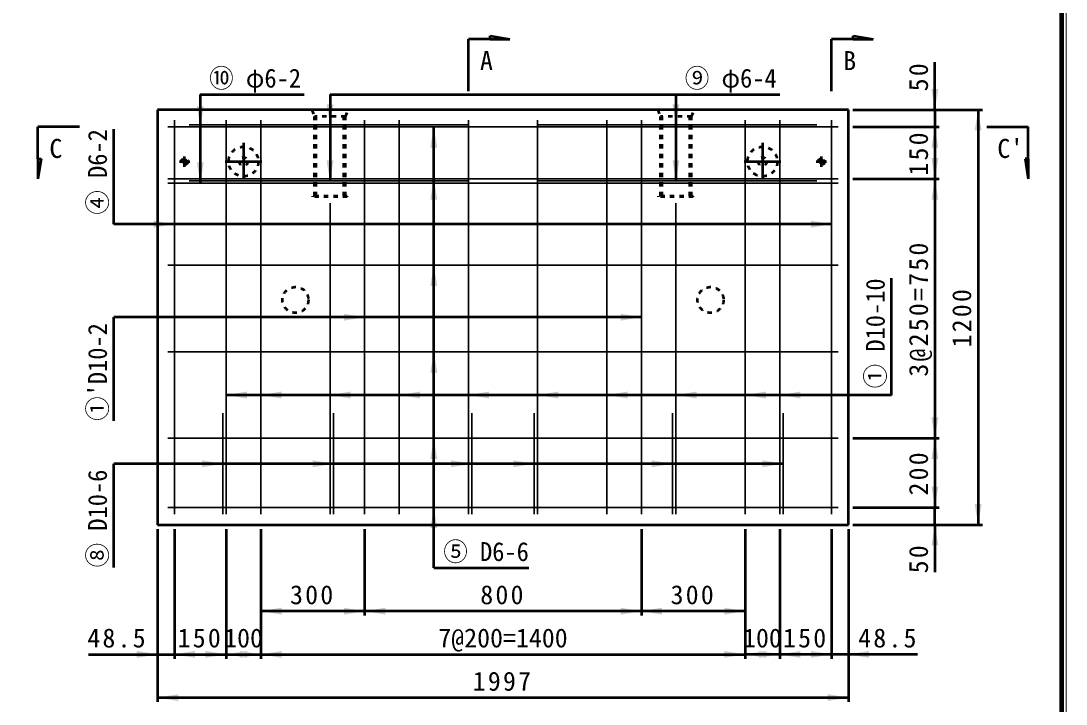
# Model space of a CAD drawing. Units: millimetres, scale not verified, with parts at other scales. Extents: x 100 to 4105, y 100 to 2870.
# Drawn here: x 2896 to 4105, y 835 to 1626 of the extents above; entities that cross this region are included whole.
import ezdxf
from ezdxf.enums import TextEntityAlignment as Align

# ---------------------------------------------------------------- set-up
doc = ezdxf.new("R2010")
doc.units = ezdxf.units.MM
doc.header["$LTSCALE"] = 5
doc.linetypes.add('USER2', pattern=[13.4, 10, -1.2, 1, -1.2])
doc.linetypes.add('USER3', pattern=[2.2, 1, -1.2])
doc.layers.add('V-nasSTD', color=7, linetype='Continuous', lineweight=50)
doc.styles.add('ＭＳ ゴシック', font='')
doc.styles.get('ＭＳ ゴシック').set_extended_font_data('MS Gothic')

msp = doc.modelspace()

# ---------------------------------------------------------------- hatches: boundary and pattern name
at = {"layer": 'V-nasSTD'}
for points in [[(3953.295, 1546.888), (3957.295, 1546.888), (3953.295, 1522.888), (3949.295, 1546.888)], [(3103.895, 1526.888), (3107.895, 1526.888), (3103.895, 1502.888), (3099.895, 1526.888)], [(3253.895, 1529.288), (3257.895, 1529.288), (3253.895, 1505.288), (3249.895, 1529.288)], [(3653.895, 1529.288), (3657.895, 1529.288), (3653.895, 1505.288), (3649.895, 1529.288)], [(4003.295, 1498.888), (4007.295, 1498.888), (4003.295, 1522.888), (3999.295, 1498.888)], [(3373.895, 1478.888), (3377.895, 1478.888), (3373.895, 1502.888), (3369.895, 1478.888)], [(3953.295, 1478.888), (3957.295, 1478.888), (3953.295, 1502.888), (3949.295, 1478.888)], [(3253.895, 1464.488), (3257.895, 1464.488), (3253.895, 1440.488), (3249.895, 1464.488)], [(3653.895, 1464.488), (3657.895, 1464.488), (3653.895, 1440.488), (3649.895, 1464.488)], [(3953.295, 1466.888), (3957.295, 1466.888), (3953.295, 1442.888), (3949.295, 1466.888)], [(3103.895, 1462.088), (3107.895, 1462.088), (3103.895, 1438.088), (3099.895, 1462.088)], [(3373.895, 1418.888), (3377.895, 1418.888), (3373.895, 1442.888), (3369.895, 1418.888)], [(3953.295, 1418.888), (3957.295, 1418.888), (3953.295, 1442.888), (3949.295, 1418.888)], [(3049.895, 1390.488), (3049.895, 1386.488), (3073.895, 1390.488), (3049.895, 1394.488)], [(3809.895, 1390.488), (3809.895, 1386.488), (3833.895, 1390.488), (3809.895, 1394.488)], [(3373.895, 1318.888), (3377.895, 1318.888), (3373.895, 1342.888), (3369.895, 1318.888)], [(3269.895, 1282.888), (3269.895, 1278.888), (3293.895, 1282.888), (3269.895, 1286.888)], [(3589.895, 1282.888), (3589.895, 1278.888), (3613.895, 1282.888), (3589.895, 1286.888)], [(3373.895, 1218.888), (3377.895, 1218.888), (3373.895, 1242.888), (3369.895, 1218.888)], [(3157.895, 1192.888), (3157.895, 1188.888), (3133.895, 1192.888), (3157.895, 1196.888)], [(3197.895, 1192.888), (3197.895, 1188.888), (3173.895, 1192.888), (3197.895, 1196.888)], [(3277.895, 1192.888), (3277.895, 1188.888), (3253.895, 1192.888), (3277.895, 1196.888)], [(3357.895, 1192.888), (3357.895, 1188.888), (3333.895, 1192.888), (3357.895, 1196.888)], [(3437.895, 1192.888), (3437.895, 1188.888), (3413.895, 1192.888), (3437.895, 1196.888)], [(3517.895, 1192.888), (3517.895, 1188.888), (3493.895, 1192.888), (3517.895, 1196.888)], [(3597.895, 1192.888), (3597.895, 1188.888), (3573.895, 1192.888), (3597.895, 1196.888)], [(3677.895, 1192.888), (3677.895, 1188.888), (3653.895, 1192.888), (3677.895, 1196.888)], [(3757.895, 1192.888), (3757.895, 1188.888), (3733.895, 1192.888), (3757.895, 1196.888)], [(3797.895, 1192.888), (3797.895, 1188.888), (3773.895, 1192.888), (3797.895, 1196.888)], [(3953.295, 1166.888), (3957.295, 1166.888), (3953.295, 1142.888), (3949.295, 1166.888)], [(3373.895, 1118.888), (3377.895, 1118.888), (3373.895, 1142.888), (3369.895, 1118.888)], [(3953.295, 1118.888), (3957.295, 1118.888), (3953.295, 1142.888), (3949.295, 1118.888)], [(3105.895, 1113.403), (3105.895, 1109.403), (3129.895, 1113.403), (3105.895, 1117.403)], [(3233.895, 1113.403), (3233.895, 1109.403), (3257.895, 1113.403), (3233.895, 1117.403)], [(3393.895, 1113.403), (3393.895, 1109.403), (3417.895, 1113.403), (3393.895, 1117.403)], [(3465.895, 1113.403), (3465.895, 1109.403), (3489.895, 1113.403), (3465.895, 1117.403)], [(3625.895, 1113.403), (3625.895, 1109.403), (3649.895, 1113.403), (3625.895, 1117.403)], [(3753.895, 1113.403), (3753.895, 1109.403), (3777.895, 1113.403), (3753.895, 1117.403)], [(3953.295, 1086.888), (3957.295, 1086.888), (3953.295, 1062.888), (3949.295, 1086.888)], [(4003.295, 1066.888), (4007.295, 1066.888), (4003.295, 1042.888), (3999.295, 1066.888)], [(3373.895, 1038.888), (3377.895, 1038.888), (3373.895, 1062.888), (3369.895, 1038.888)], [(3953.295, 1018.888), (3957.295, 1018.888), (3953.295, 1042.888), (3949.295, 1018.888)], [(3197.895, 942.888), (3197.895, 938.888), (3173.895, 942.888), (3197.895, 946.888)], [(3269.895, 942.888), (3269.895, 938.888), (3293.895, 942.888), (3269.895, 946.888)], [(3317.895, 942.888), (3317.895, 938.888), (3293.895, 942.888), (3317.895, 946.888)], [(3589.895, 942.888), (3589.895, 938.888), (3613.895, 942.888), (3589.895, 946.888)], [(3637.895, 942.888), (3637.895, 938.888), (3613.895, 942.888), (3637.895, 946.888)], [(3709.895, 942.888), (3709.895, 938.888), (3733.895, 942.888), (3709.895, 946.888)], [(3030.495, 892.888), (3030.495, 888.888), (3054.495, 892.888), (3030.495, 896.888)], [(3097.895, 892.888), (3097.895, 888.888), (3073.895, 892.888), (3097.895, 896.888)], [(3109.895, 892.888), (3109.895, 888.888), (3133.895, 892.888), (3109.895, 896.888)], [(3157.895, 892.888), (3157.895, 888.888), (3133.895, 892.888), (3157.895, 896.888)], [(3149.895, 892.888), (3149.895, 888.888), (3173.895, 892.888), (3149.895, 896.888)], [(3197.895, 892.888), (3197.895, 888.888), (3173.895, 892.888), (3197.895, 896.888)], [(3709.895, 892.888), (3709.895, 888.888), (3733.895, 892.888), (3709.895, 896.888)], [(3757.895, 892.888), (3757.895, 888.888), (3733.895, 892.888), (3757.895, 896.888)], [(3749.895, 892.888), (3749.895, 888.888), (3773.895, 892.888), (3749.895, 896.888)], [(3797.895, 892.888), (3797.895, 888.888), (3773.895, 892.888), (3797.895, 896.888)], [(3809.895, 892.888), (3809.895, 888.888), (3833.895, 892.888), (3809.895, 896.888)], [(3877.295, 892.888), (3877.295, 888.888), (3853.295, 892.888), (3877.295, 896.888)], [(3078.495, 842.888), (3078.495, 838.888), (3054.495, 842.888), (3078.495, 846.888)], [(3829.295, 842.888), (3829.295, 838.888), (3853.295, 842.888), (3829.295, 846.888)]]:
    msp.add_hatch(color=256, dxfattribs=at).paths.add_polyline_path(points)

# ---------------------------------------------------------------- linework, layer by layer
at = {"layer": 'V-nasSTD', "lineweight": 100}
msp.add_line((4100, 105), (4100, 2865), dxfattribs=at)
at = {"layer": 'V-nasSTD'}
for p, q in [((3438.895, 1604.488), (3438.895, 1608.328)), ((3438.895, 1608.328), (3461.935, 1604.488)), ((3858.895, 1604.488), (3858.895, 1608.328)), ((3858.895, 1608.328), (3881.935, 1604.488)), ((3413.895, 1544.488), (3413.895, 1604.488)), ((3438.895, 1604.488), (3413.895, 1604.488)), ((3438.895, 1604.488), (3461.935, 1604.488)), ((3833.895, 1544.488), (3833.895, 1604.488)), ((3858.895, 1604.488), (3833.895, 1604.488)), ((3858.895, 1604.488), (3881.935, 1604.488)), ((3953.295, 1522.888), (3953.295, 1577.888)), ((3103.895, 1540.488), (3103.895, 1438.088)), ((3103.895, 1540.488), (3223.895, 1540.488)), ((3253.895, 1540.488), (3253.895, 1440.488)), ((3253.895, 1540.488), (3773.895, 1540.488)), ((3653.895, 1540.488), (3653.895, 1440.488)), ((3054.495, 1522.888), (3054.495, 1042.888)), ((3853.295, 1522.888), (3054.495, 1522.888)), ((3853.295, 1042.888), (3853.295, 1522.888)), ((3858.295, 1522.888), (4008.295, 1522.888)), ((3953.295, 1522.888), (3953.295, 1502.888)), ((4003.295, 1522.888), (4003.295, 1042.888)), ((2916.047, 1465.928), (2916.047, 1502.888)), ((2964.087, 1502.888), (2916.047, 1502.888)), ((3003.895, 1390.488), (3003.895, 1500.488)), ((3373.895, 992.888), (3373.895, 1502.888)), ((3858.295, 1502.888), (3958.295, 1502.888)), ((3953.295, 1502.888), (3953.295, 1442.888)), ((4013.295, 1502.888), (4061.335, 1502.888)), ((4061.335, 1465.928), (4061.335, 1502.888)), ((2916.047, 1465.928), (2919.887, 1465.928)), ((2919.887, 1465.928), (2916.047, 1442.888)), ((2916.047, 1465.928), (2916.047, 1442.888)), ((4061.335, 1465.928), (4057.495, 1465.928)), ((4057.495, 1465.928), (4061.335, 1442.888)), ((4061.335, 1465.928), (4061.335, 1442.888)), ((3858.295, 1442.888), (3958.295, 1442.888)), ((3953.295, 1442.888), (3953.295, 1142.888)), ((3833.895, 1390.488), (3003.895, 1390.488)), ((3903.295, 1192.888), (3903.295, 1327.888)), ((3613.895, 1282.888), (3003.895, 1282.888)), ((3003.895, 1162.888), (3003.895, 1282.888)), ((3903.295, 1192.888), (3133.895, 1192.888)), ((3858.295, 1142.888), (3958.295, 1142.888)), ((3953.295, 1142.888), (3953.295, 1062.888)), ((3777.895, 1113.403), (3003.895, 1113.403)), ((3003.895, 993.403), (3003.895, 1113.403)), ((3858.295, 1062.888), (3958.295, 1062.888)), ((3953.295, 1042.888), (3953.295, 1062.888)), ((3054.495, 1042.888), (3853.295, 1042.888)), ((3858.295, 1042.888), (4008.295, 1042.888)), ((3953.295, 1042.888), (3953.295, 987.888)), ((3054.495, 1037.888), (3054.495, 837.888)), ((3073.895, 1037.888), (3073.895, 887.888)), ((3133.895, 1037.888), (3133.895, 887.888)), ((3173.895, 1037.888), (3173.895, 887.888)), ((3293.895, 1037.888), (3293.895, 937.888)), ((3613.895, 1037.888), (3613.895, 937.888)), ((3733.895, 1037.888), (3733.895, 887.888)), ((3773.895, 1037.888), (3773.895, 887.888)), ((3833.895, 1037.888), (3833.895, 887.888)), ((3853.295, 1037.888), (3853.295, 837.888)), ((3373.895, 992.888), (3483.895, 992.888)), ((3293.895, 942.888), (3173.895, 942.888)), ((3613.895, 942.888), (3293.895, 942.888)), ((3733.895, 942.888), (3613.895, 942.888)), ((2974.495, 892.888), (3054.495, 892.888)), ((3054.495, 892.888), (3073.895, 892.888)), ((3073.895, 892.888), (3133.895, 892.888)), ((3133.895, 892.888), (3173.895, 892.888)), ((3173.895, 892.888), (3733.895, 892.888)), ((3773.895, 892.888), (3733.895, 892.888)), ((3833.895, 892.888), (3773.895, 892.888)), ((3853.295, 892.888), (3833.895, 892.888)), ((3933.295, 892.888), (3853.295, 892.888)), ((3054.495, 842.888), (3853.295, 842.888))]:
    msp.add_line(p, q, dxfattribs=at)
at = {"layer": 'V-nasSTD', "linetype": 'USER3'}
for p, q in [((3232.895, 1522.888), (3235.895, 1514.888)), ((3271.895, 1514.888), (3274.895, 1522.888)), ((3632.895, 1522.888), (3635.895, 1514.888)), ((3671.895, 1514.888), (3674.895, 1522.888)), ((3235.895, 1422.888), (3235.895, 1514.888)), ((3271.895, 1514.888), (3235.895, 1514.888)), ((3237.895, 1422.888), (3237.895, 1514.888)), ((3269.895, 1422.888), (3269.895, 1514.888)), ((3271.895, 1422.888), (3271.895, 1514.888)), ((3635.895, 1422.888), (3635.895, 1514.888)), ((3671.895, 1514.888), (3635.895, 1514.888)), ((3637.895, 1422.888), (3637.895, 1514.888)), ((3669.895, 1422.888), (3669.895, 1514.888)), ((3671.895, 1422.888), (3671.895, 1514.888)), ((3273.895, 1422.888), (3233.895, 1422.888)), ((3233.895, 1422.088), (3233.895, 1422.888)), ((3273.895, 1422.088), (3233.895, 1422.088)), ((3273.895, 1422.088), (3273.895, 1422.888)), ((3673.895, 1422.888), (3633.895, 1422.888)), ((3633.895, 1422.088), (3633.895, 1422.888)), ((3673.895, 1422.088), (3633.895, 1422.088)), ((3673.895, 1422.088), (3673.895, 1422.888))]:
    msp.add_line(p, q, dxfattribs=at)
at = {"layer": 'V-nasSTD', "lineweight": 35}
for p, q in [((3073.895, 1510.888), (3073.895, 1054.888)), ((3133.895, 1510.888), (3133.895, 1054.888)), ((3173.895, 1510.888), (3173.895, 1054.888)), ((3293.895, 1510.888), (3293.895, 1054.888)), ((3333.895, 1510.888), (3333.895, 1054.888)), ((3413.895, 1510.888), (3413.895, 1054.888)), ((3493.895, 1510.888), (3493.895, 1054.888)), ((3573.895, 1510.888), (3573.895, 1054.888)), ((3613.895, 1510.888), (3613.895, 1054.888)), ((3733.895, 1510.888), (3733.895, 1054.888)), ((3773.895, 1510.888), (3773.895, 1054.888)), ((3833.895, 1510.888), (3833.895, 1054.888)), ((3066.495, 1502.888), (3841.295, 1502.888)), ((3090.895, 1505.288), (3413.895, 1505.288)), ((3816.895, 1505.288), (3493.895, 1505.288)), ((3066.495, 1442.888), (3841.295, 1442.888)), ((3090.895, 1440.488), (3413.895, 1440.488)), ((3816.895, 1440.488), (3493.895, 1440.488)), ((3066.495, 1438.088), (3841.295, 1438.088)), ((3253.895, 1414.888), (3253.895, 1054.888)), ((3653.895, 1414.888), (3653.895, 1054.888)), ((3066.495, 1342.888), (3841.295, 1342.888)), ((3066.495, 1242.888), (3841.295, 1242.888)), ((3129.895, 1171.917), (3129.895, 1054.888)), ((3257.895, 1171.917), (3257.895, 1054.888)), ((3417.895, 1171.917), (3417.895, 1054.888)), ((3489.895, 1171.917), (3489.895, 1054.888)), ((3649.895, 1171.917), (3649.895, 1054.888)), ((3777.895, 1171.917), (3777.895, 1054.888)), ((3066.495, 1142.888), (3841.295, 1142.888)), ((3066.495, 1062.888), (3841.295, 1062.888))]:
    msp.add_line(p, q, dxfattribs=at)
at = {"layer": 'V-nasSTD', "linetype": 'USER2'}
for p, q in [((3153.895, 1484.688), (3153.895, 1442.288)), ((3753.895, 1484.688), (3753.895, 1442.288)), ((3079.695, 1462.888), (3091.695, 1462.888)), ((3085.695, 1456.888), (3085.695, 1468.888)), ((3132.695, 1462.888), (3175.095, 1462.888)), ((3732.695, 1462.888), (3775.095, 1462.888)), ((3816.095, 1462.888), (3828.095, 1462.888)), ((3822.095, 1456.888), (3822.095, 1468.888))]:
    msp.add_line(p, q, dxfattribs=at)
at = {"layer": 'V-nasSTD', "lineweight": 13}
msp.add_lwpolyline([(100, 100), (100, 2870), (4105, 2870), (4105, 100)], close=True, dxfattribs=at)
at = {"layer": 'V-nasSTD', "linetype": 'USER3'}
for centre, radius in [((3153.895, 1462.888), 17.2), ((3753.895, 1462.888), 17.2), ((3085.695, 1462.888), 3.8), ((3085.695, 1462.888), 2.4), ((3085.695, 1462.888), 2), ((3153.895, 1462.888), 5), ((3753.895, 1462.888), 5), ((3822.095, 1462.888), 3.8), ((3822.095, 1462.888), 2.4), ((3822.095, 1462.888), 2), ((3213.895, 1302.888), 15), ((3693.895, 1302.888), 15)]:
    msp.add_circle(centre, radius, dxfattribs=at)

# ---------------------------------------------------------------- texts
at = {"layer": 'V-nasSTD', "style": 'ＭＳ ゴシック'}
for s, p in [('A', (3434.761, 1590.663)), ('B', (3854.761, 1590.663)), ('C', (2936.913, 1489.063)), ("C'", (4040.47, 1489.063)), ('100', (3153.895, 922.888)), ('7@200=1400', (3453.895, 922.888)), ('100', (3753.895, 922.888))]:
    msp.add_text(s, height=21.99, dxfattribs=at).set_placement(p, align=Align.TOP_CENTER)
at = {"layer": 'V-nasSTD', "style": 'ＭＳ ゴシック', "width": 0.95}
for s, p in [('⑩ φ6-2', (3167.26, 1570.296)), ('⑨ φ6-4', (3717.26, 1570.296)), ('⑤ D6-6', (3434.34, 1022.696))]:
    msp.add_text(s, height=21.85, dxfattribs=at).set_placement(p, align=Align.TOP_CENTER)
for s, p in [('④ D6-2', (2974.087, 1450.932)), ('① D10-10', (3873.487, 1264.173)), ("①'D10-2", (2974.087, 1219.523)), ('⑧ D10-6', (2974.087, 1050.038))]:
    msp.add_text(s, height=21.85, rotation=90, dxfattribs=at).set_placement(p, align=Align.TOP_CENTER)
at = {"layer": 'V-nasSTD', "char_height": 21.99, "attachment_point": 2, "rotation": 90, "style": 'ＭＳ ゴシック'}
for s, insert in [('\\T1.17;50', (3923.295, 1561.638)), ('\\T1.17;150', (3923.295, 1472.888)), ('\\T1.17;3@250=750', (3923.295, 1292.888)), ('\\T1.17;1200', (3973.295, 1282.888)), ('\\T1.17;200', (3923.295, 1102.888)), ('\\T1.17;50', (3923.295, 1004.138))]:
    msp.add_mtext(s, dxfattribs=dict(at, insert=insert))
at = {"layer": 'V-nasSTD', "char_height": 21.99, "attachment_point": 2, "style": 'ＭＳ ゴシック'}
for s, insert in [('\\T1.17;300', (3233.895, 972.888)), ('\\T1.17;800', (3453.895, 972.888)), ('\\T1.17;300', (3673.895, 972.888)), ('\\T1.17;48.5', (3008.245, 922.888)), ('\\T1.17;150', (3103.895, 922.888)), ('\\T1.17;150', (3803.895, 922.888)), ('\\T1.17;48.5', (3899.545, 922.888)), ('\\T1.17;1997', (3453.895, 872.888))]:
    msp.add_mtext(s, dxfattribs=dict(at, insert=insert))

doc.saveas('drawing.dxf')
